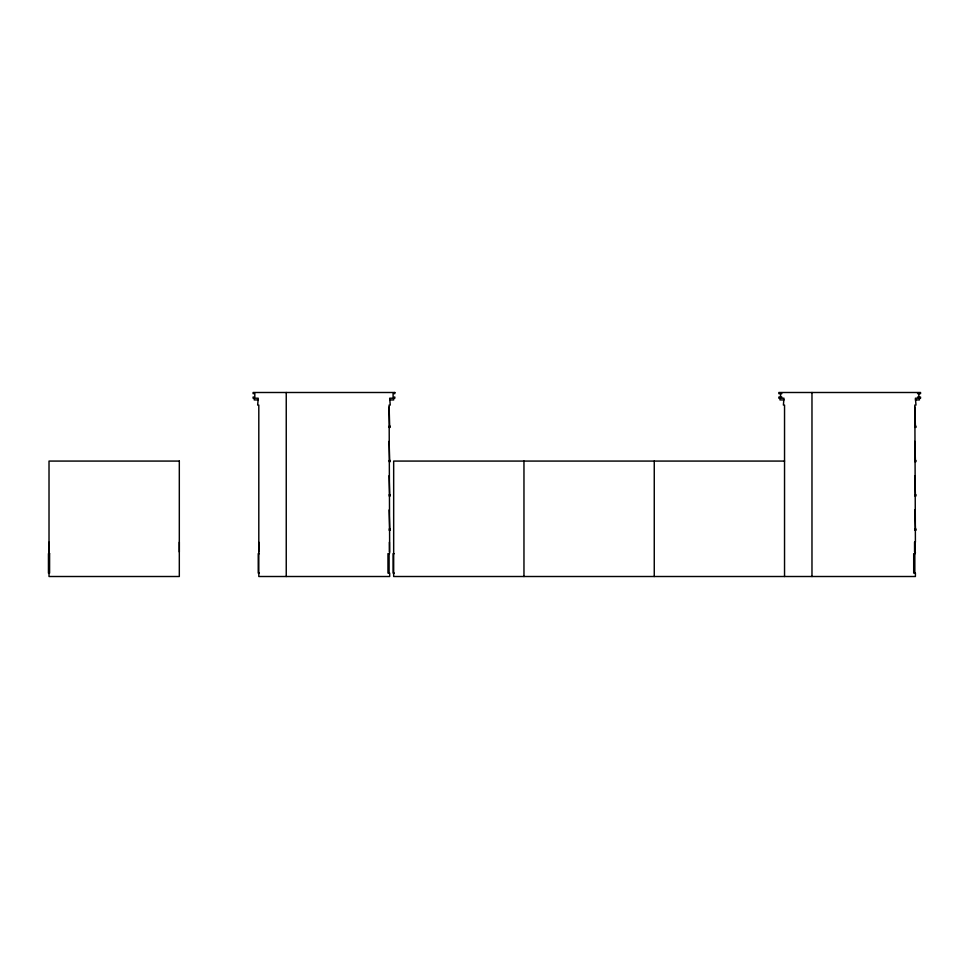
<?xml version="1.0" encoding="UTF-8"?>
<svg xmlns="http://www.w3.org/2000/svg" width="969" height="969" viewBox="0 0 969 969"><rect width="100%" height="100%" fill="white"/><g stroke="black" fill="none" stroke-linecap="round" stroke-linejoin="round"><path stroke-width="1.45" d="M781.85 393.644L778.834 393.644L778.834 392.493L920.55 392.493L920.55 393.644L917.534 393.644M781.85 397.072L778.834 397.072L778.834 398.211L783.969 398.211L783.4 405.066L784.539 405.066L784.539 576.507M917.534 397.072L920.55 397.072L920.55 398.211L915.402 398.211L915.984 405.066L914.833 405.066L915.402 542.216L914.554 542.216L914.554 551.93L915.402 552.5L915.124 553.65L913.694 553.65L913.694 573.079L915.402 573.079L915.402 576.507L393.668 576.507L393.668 461.074L784.539 461.074M258.238 399.931L254.241 399.931L254.241 398.211M389.671 399.931L393.668 399.931L393.668 398.211M783.969 399.931L779.972 399.931L779.972 398.211M915.402 399.931L919.411 399.931L919.411 398.211M389.102 407.065L389.671 426.215M914.833 407.065L915.402 426.215M389.102 426.215L390.241 426.215L390.241 427.353L389.102 427.353M914.833 426.215L915.984 426.215L915.984 427.353L914.833 427.353M389.102 441.355L389.671 460.493M914.833 441.355L915.402 460.493M389.102 460.493L390.241 460.493L390.241 461.644L389.102 461.644M914.833 460.493L915.984 460.493L915.984 461.644L914.833 461.644M389.102 475.646L389.671 494.784M914.833 475.646L915.402 494.784M389.102 494.784L390.241 494.784L390.241 495.934L389.102 495.934M914.833 494.784L915.984 494.784L915.984 495.934L914.833 495.934M389.102 509.924L389.671 529.074M914.833 509.924L915.402 529.074M389.102 529.074L390.241 529.074L390.241 530.213L389.102 530.213M914.833 529.074L915.984 529.074L915.984 530.213L914.833 530.213M49.019 542.216L49.019 551.93M179.313 542.216L179.313 551.93M258.808 542.216L258.808 551.93M259.377 553.65L258.238 553.65L258.238 573.079L259.377 573.079M394.238 553.65L393.099 553.65L393.099 573.079L394.238 573.079M918.83 393.644L918.83 397.072M915.124 542.216L915.124 551.93M914.833 542.216L914.833 551.93M914.833 553.65L914.833 573.079M811.974 392.493L811.974 576.507M780.542 393.644L780.542 397.072M654.257 461.074L654.257 576.507M523.963 461.074L523.963 576.507M389.381 542.216L389.381 551.93M389.102 553.65L389.102 573.079M286.243 392.493L286.243 576.507M394.819 392.493L253.091 392.493L253.091 393.644L254.811 393.644L254.811 397.072L253.091 397.072L253.091 398.211L258.238 398.211L257.669 405.066L258.808 405.066L258.808 576.507L389.671 576.507L389.671 573.079L387.963 573.079L387.963 553.65L389.381 553.65L389.671 552.5L389.102 405.066L390.241 405.066L389.671 398.211L394.819 398.211L394.819 397.072L393.099 397.072L393.099 393.644L394.819 393.644L394.819 392.493M179.313 461.074L49.019 461.074L49.019 576.507L179.313 576.507L179.313 461.074M49.589 553.65L48.45 553.65L48.45 573.079L49.589 573.079L49.589 553.65"/></g></svg>
